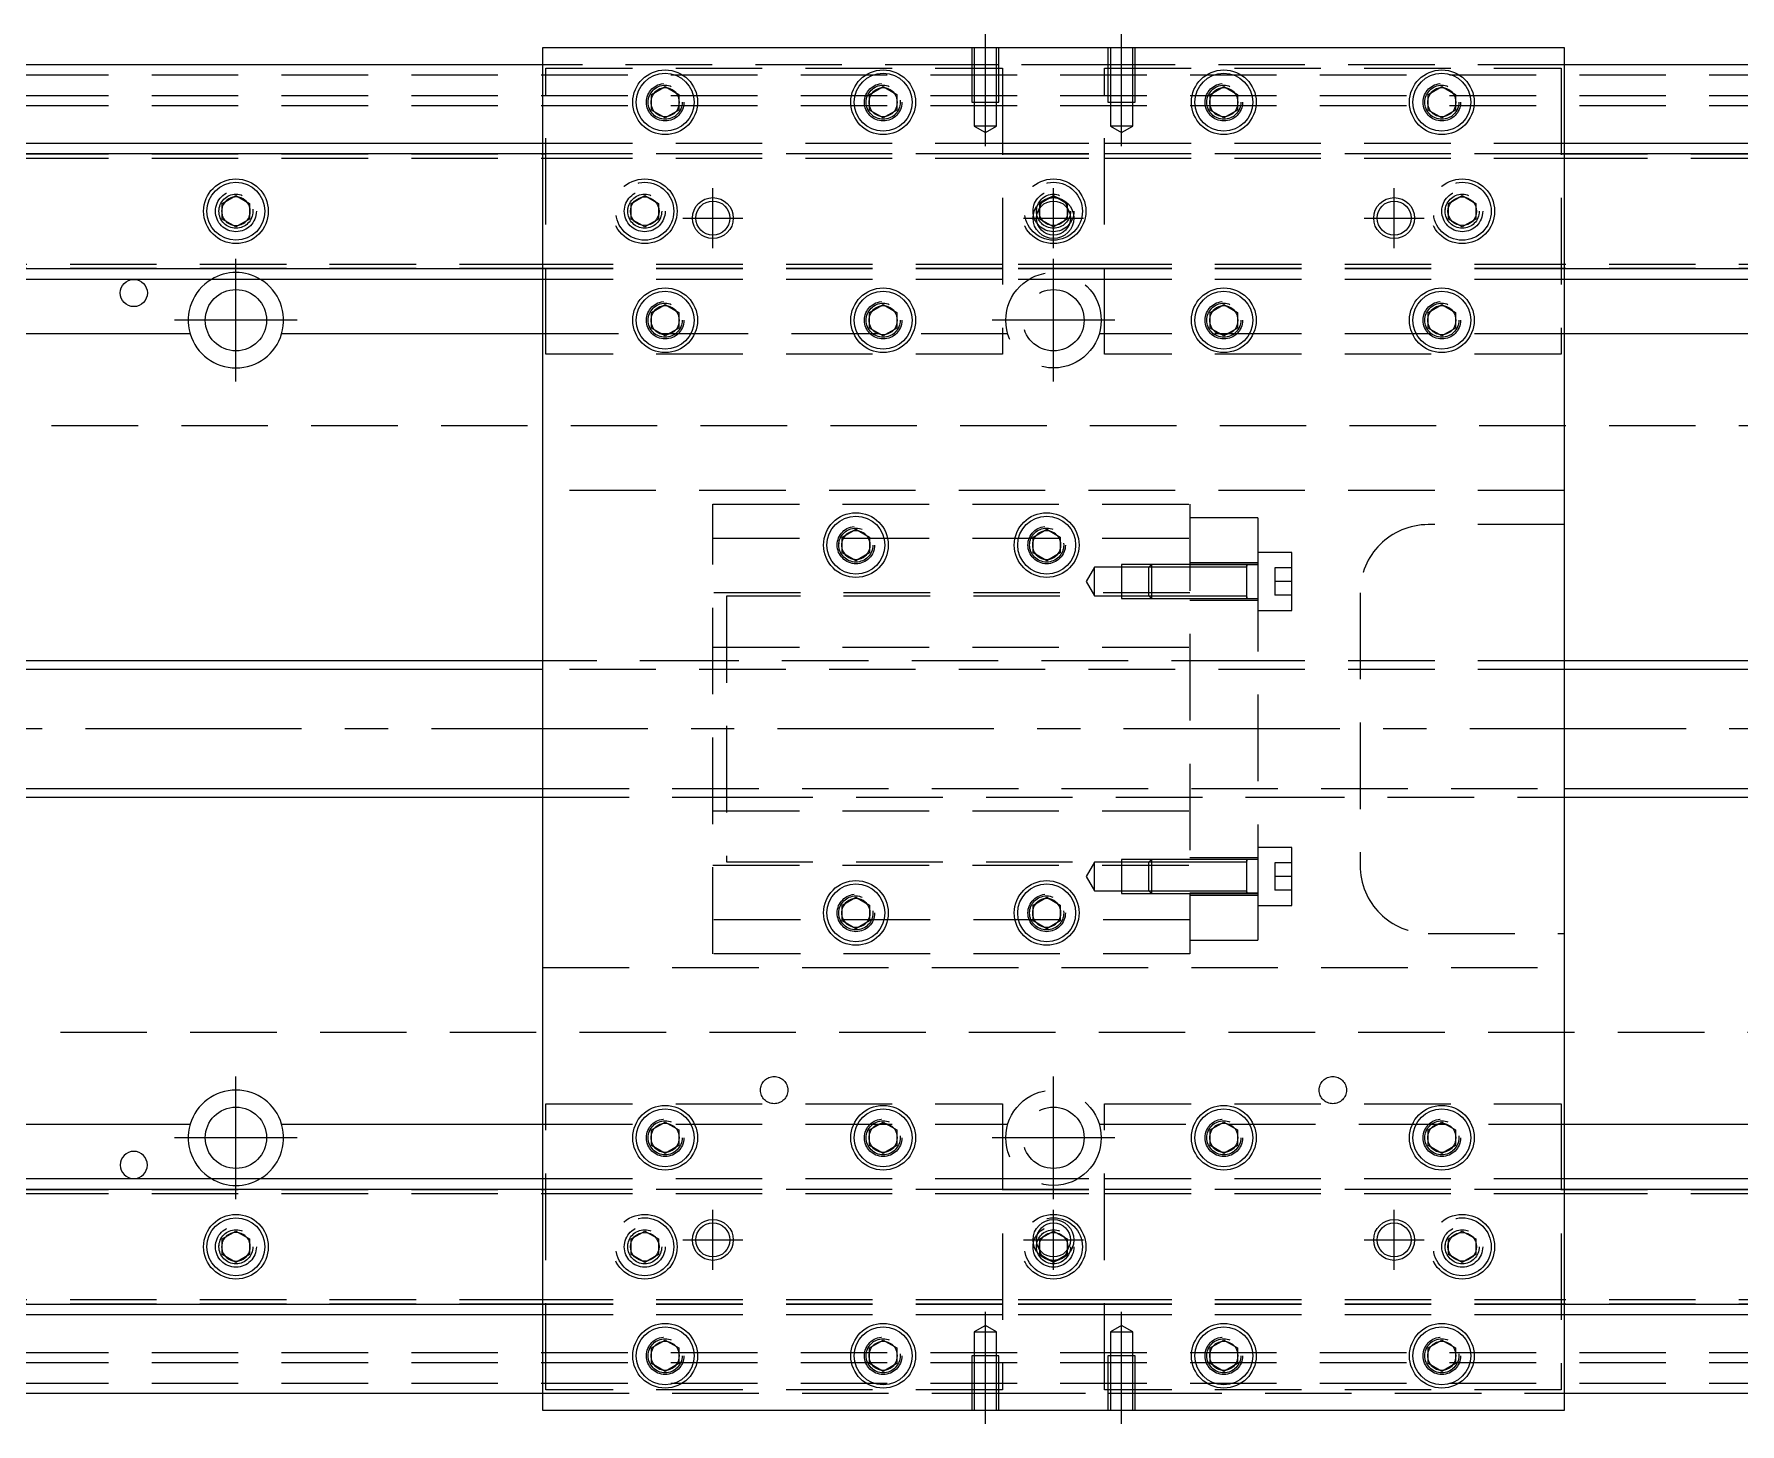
# Model space of a CAD drawing. Extents: x -20 to 981, y -279 to 102.
# Drawn here: x 230.4 to 480.7, y -102 to 102 of the extents above; entities that cross this region are included whole.
import ezdxf

# ---------------------------------------------------------------- set-up
doc = ezdxf.new("R2010")
doc.units = 0
doc.linetypes.add('CENTER', pattern=[50.8, 31.75, -6.35, 6.35, -6.35])
doc.linetypes.add('DASHED', pattern=[19.05, 12.7, -6.35])
doc.layers.get('0').update_dxf_attribs({"linetype": 'CONTINUOUS'})
doc.layers.add('CENTER', color=1, linetype='CENTER')

msp = doc.modelspace()

# ---------------------------------------------------------------- linework, layer by layer
at = {"color": 7, "linetype": 'CONTINUOUS'}
for p, q in [((455, 100), (305, 100)), ((305, 100), (305, -100)), ((455, -100), (455, 100)), ((305, 97.5), (0, 97.5)), ((760, 97.5), (455, 97.5)), ((321, 93.1547), (323, 94.309402)), ((321, 90.8453), (321, 93.1547)), ((323, 94.309402), (325, 93.1547)), ((325, 93.1547), (325, 90.8453)), ((353, 93.1547), (355, 94.309402)), ((353, 90.8453), (353, 93.1547)), ((355, 94.309402), (357, 93.1547)), ((357, 93.1547), (357, 90.8453)), ((403, 93.1547), (405, 94.309402)), ((403, 90.8453), (403, 93.1547)), ((405, 94.309402), (407, 93.1547)), ((407, 93.1547), (407, 90.8453)), ((435, 93.1547), (437, 94.309402)), ((435, 90.8453), (435, 93.1547)), ((437, 94.309402), (439, 93.1547)), ((439, 93.1547), (439, 90.8453)), ((323, 89.690598), (321, 90.8453)), ((325, 90.8453), (323, 89.690598)), ((355, 89.690598), (353, 90.8453)), ((357, 90.8453), (355, 89.690598)), ((405, 89.690598), (403, 90.8453)), ((407, 90.8453), (405, 89.690598)), ((437, 89.690598), (435, 90.8453)), ((439, 90.8453), (437, 89.690598)), ((0, 86), (305, 86)), ((455, 86), (760, 86)), ((0, 84.460392), (305, 84.460392)), ((455, 84.460392), (760, 84.460392)), ((258, 77.1547), (260, 78.309402)), ((260, 78.309402), (262, 77.1547)), ((258, 74.8453), (258, 77.1547)), ((262, 77.1547), (262, 74.8453)), ((260, 73.690598), (258, 74.8453)), ((262, 74.8453), (260, 73.690598)), ((305, 67.539608), (0, 67.539608)), ((305, 66), (0, 66)), ((760, 67.539608), (455, 67.539608)), ((760, 66), (455, 66)), ((321, 61.1547), (323, 62.309402)), ((321, 58.8453), (321, 61.1547)), ((323, 62.309402), (325, 61.1547)), ((325, 61.1547), (325, 58.8453)), ((353, 61.1547), (355, 62.309402)), ((353, 58.8453), (353, 61.1547)), ((355, 62.309402), (357, 61.1547)), ((357, 61.1547), (357, 58.8453)), ((403, 61.1547), (405, 62.309402)), ((403, 58.8453), (403, 61.1547)), ((405, 62.309402), (407, 61.1547)), ((407, 61.1547), (407, 58.8453)), ((435, 61.1547), (437, 62.309402)), ((435, 58.8453), (435, 61.1547)), ((437, 62.309402), (439, 61.1547)), ((439, 61.1547), (439, 58.8453)), ((253.291796, 58), (146.708204, 58)), ((305, 58), (266.708204, 58)), ((323, 57.690598), (321, 58.8453)), ((325, 58.8453), (323, 57.690598)), ((355, 57.690598), (353, 58.8453)), ((357, 58.8453), (355, 57.690598)), ((405, 57.690598), (403, 58.8453)), ((407, 58.8453), (405, 57.690598)), ((437, 57.690598), (435, 58.8453)), ((439, 58.8453), (437, 57.690598)), ((493.291796, 58), (455, 58)), ((349, 28.1547), (351, 29.309402)), ((349, 25.8453), (349, 28.1547)), ((351, 29.309402), (353, 28.1547)), ((353, 28.1547), (353, 25.8453)), ((377, 28.1547), (379, 29.309402)), ((377, 25.8453), (377, 28.1547)), ((379, 29.309402), (381, 28.1547)), ((381, 28.1547), (381, 25.8453)), ((351, 24.690598), (349, 25.8453)), ((353, 25.8453), (351, 24.690598)), ((379, 24.690598), (377, 25.8453)), ((381, 25.8453), (379, 24.690598)), ((305, 10), (28, 10)), ((703, 10), (455, 10)), ((28, -10), (305, -10)), ((455, -10), (703, -10)), ((408.4, -19.550636), (408.4, -19.15063)), ((349, -25.8453), (351, -24.690598)), ((351, -24.690598), (353, -25.8453)), ((377, -25.8453), (379, -24.690598)), ((379, -24.690598), (381, -25.8453)), ((408.4, -24.15064), (408.4, -23.750636)), ((349, -28.1547), (349, -25.8453)), ((353, -25.8453), (353, -28.1547)), ((377, -28.1547), (377, -25.8453)), ((381, -25.8453), (381, -28.1547)), ((351, -29.309402), (349, -28.1547)), ((353, -28.1547), (351, -29.309402)), ((379, -29.309402), (377, -28.1547)), ((381, -28.1547), (379, -29.309402)), ((146.708204, -58), (253.291796, -58)), ((266.708204, -58), (305, -58)), ((321, -58.8453), (323, -57.690598)), ((321, -61.1547), (321, -58.8453)), ((323, -57.690598), (325, -58.8453)), ((325, -58.8453), (325, -61.1547)), ((353, -58.8453), (355, -57.690598)), ((353, -61.1547), (353, -58.8453)), ((355, -57.690598), (357, -58.8453)), ((357, -58.8453), (357, -61.1547)), ((403, -58.8453), (405, -57.690598)), ((403, -61.1547), (403, -58.8453)), ((405, -57.690598), (407, -58.8453)), ((407, -58.8453), (407, -61.1547)), ((435, -58.8453), (437, -57.690598)), ((435, -61.1547), (435, -58.8453)), ((437, -57.690598), (439, -58.8453)), ((439, -58.8453), (439, -61.1547)), ((455, -58), (493.291796, -58)), ((323, -62.309402), (321, -61.1547)), ((325, -61.1547), (323, -62.309402)), ((355, -62.309402), (353, -61.1547)), ((357, -61.1547), (355, -62.309402)), ((405, -62.309402), (403, -61.1547)), ((407, -61.1547), (405, -62.309402)), ((437, -62.309402), (435, -61.1547)), ((439, -61.1547), (437, -62.309402)), ((0, -66), (305, -66)), ((0, -67.539608), (305, -67.539608)), ((455, -66), (760, -66)), ((455, -67.539608), (760, -67.539608)), ((258, -74.8453), (260, -73.690598)), ((258, -77.1547), (258, -74.8453)), ((260, -73.690598), (262, -74.8453)), ((262, -74.8453), (262, -77.1547)), ((260, -78.309402), (258, -77.1547)), ((262, -77.1547), (260, -78.309402)), ((305, -84.460392), (0, -84.460392)), ((760, -84.460392), (455, -84.460392)), ((305, -86), (0, -86)), ((760, -86), (455, -86)), ((321, -90.8453), (323, -89.690598)), ((323, -89.690598), (325, -90.8453)), ((353, -90.8453), (355, -89.690598)), ((355, -89.690598), (357, -90.8453)), ((403, -90.8453), (405, -89.690598)), ((405, -89.690598), (407, -90.8453)), ((435, -90.8453), (437, -89.690598)), ((437, -89.690598), (439, -90.8453)), ((321, -93.1547), (321, -90.8453)), ((325, -90.8453), (325, -93.1547)), ((353, -93.1547), (353, -90.8453)), ((357, -90.8453), (357, -93.1547)), ((403, -93.1547), (403, -90.8453)), ((407, -90.8453), (407, -93.1547)), ((435, -93.1547), (435, -90.8453)), ((439, -90.8453), (439, -93.1547)), ((323, -94.309402), (321, -93.1547)), ((325, -93.1547), (323, -94.309402)), ((355, -94.309402), (353, -93.1547)), ((357, -93.1547), (355, -94.309402)), ((405, -94.309402), (403, -93.1547)), ((407, -93.1547), (405, -94.309402)), ((437, -94.309402), (435, -93.1547)), ((439, -93.1547), (437, -94.309402)), ((0, -97.5), (305, -97.5)), ((455, -97.5), (760, -97.5)), ((305, -100), (455, -100))]:
    msp.add_line(p, q, dxfattribs=at)
at = {"color": 3, "linetype": 'DASHED'}
for p, q in [((368.000006, 100), (368.000006, 92)), ((368.35, 100), (368.35, 92)), ((371.65, 92), (371.65, 100)), ((371.999994, 92), (371.999994, 100)), ((388.000006, 100), (388.000006, 92)), ((388.35, 100), (388.35, 92)), ((391.65, 92), (391.65, 100)), ((391.999994, 92), (391.999994, 100)), ((0, 96), (760, 96)), ((368.000006, 97.5), (305, 97.5)), ((305.5, 97), (372.5, 97)), ((305.5, 55), (305.5, 97)), ((371.999994, 97.5), (368.000006, 97.5)), ((388.000006, 97.5), (371.999994, 97.5)), ((372.5, 97), (372.5, 55)), ((387.5, 55), (387.5, 97)), ((387.5, 97), (454.5, 97)), ((391.999994, 97.5), (388.000006, 97.5)), ((455, 97.5), (391.999994, 97.5)), ((454.5, 97), (454.5, 55)), ((0, 93), (760, 93)), ((0, 91.5), (760, 91.5)), ((320.5, 92), (320.512884, 92.253488)), ((357.483582, 92.286038), (357.5, 92)), ((368.000006, 92), (371.999994, 92)), ((368.35, 92), (368.35, 88.5)), ((371.65, 88.5), (371.65, 92)), ((388.000006, 92), (391.999994, 92)), ((388.35, 92), (388.35, 88.5)), ((391.65, 88.5), (391.65, 92)), ((402.5, 92), (402.518502, 92.303588)), ((434.5, 92), (434.512884, 92.253488)), ((371.65, 88.5), (368.35, 88.5)), ((368.35, 88.5), (370, 87.547372)), ((370, 87.547372), (371.65, 88.5)), ((391.65, 88.5), (388.35, 88.5)), ((388.35, 88.5), (390, 87.547372)), ((390, 87.547372), (391.65, 88.5)), ((305, 86), (305.5, 86)), ((305.5, 86), (372.5, 86)), ((372.5, 86), (387.5, 86)), ((387.5, 86), (454.5, 86)), ((454.5, 86), (455, 86)), ((0, 84.403994), (305.5, 84.403994)), ((0, 83.8), (305.5, 83.8)), ((305, 84.460392), (305.5, 84.460392)), ((305.5, 84.460392), (372.5, 84.460392)), ((372.5, 84.403994), (305.5, 84.403994)), ((305.5, 83.8), (372.5, 83.8)), ((372.5, 84.460392), (387.5, 84.460392)), ((372.5, 84.403994), (387.5, 84.403994)), ((372.5, 83.8), (387.5, 83.8)), ((387.5, 84.460392), (454.5, 84.460392)), ((454.5, 84.403994), (387.5, 84.403994)), ((387.5, 83.8), (454.5, 83.8)), ((454.5, 84.460392), (455, 84.460392)), ((454.5, 84.403994), (760, 84.403994)), ((454.5, 83.8), (760, 83.8)), ((318, 77.1547), (320, 78.309402)), ((320, 78.309402), (322, 77.1547)), ((378, 77.1547), (380, 78.309402)), ((380, 78.309402), (382, 77.1547)), ((438, 77.1547), (440, 78.309402)), ((440, 78.309402), (442, 77.1547)), ((262.483582, 76.286038), (262.5, 76)), ((317.5, 76), (317.534018, 76.411016)), ((318, 74.8453), (318, 77.1547)), ((322, 77.1547), (322, 74.8453)), ((377.5, 76), (377.534018, 76.411016)), ((378, 74.8453), (378, 77.1547)), ((382, 77.1547), (382, 74.8453)), ((437.5, 76), (437.534018, 76.411016)), ((438, 74.8453), (438, 77.1547)), ((442, 77.1547), (442, 74.8453)), ((320, 73.690598), (318, 74.8453)), ((322, 74.8453), (320, 73.690598)), ((380, 73.690598), (378, 74.8453)), ((382, 74.8453), (380, 73.690598)), ((440, 73.690598), (438, 74.8453)), ((442, 74.8453), (440, 73.690598)), ((305.5, 68.2), (0, 68.2)), ((372.5, 68.2), (305.5, 68.2)), ((387.5, 68.2), (372.5, 68.2)), ((454.5, 68.2), (387.5, 68.2)), ((760, 68.2), (454.5, 68.2)), ((305.5, 67.596006), (0, 67.596006)), ((305.5, 67.539608), (305, 67.539608)), ((305.5, 66), (305, 66)), ((372.5, 67.596006), (305.5, 67.596006)), ((372.5, 67.539608), (305.5, 67.539608)), ((372.5, 66), (305.5, 66)), ((387.5, 67.596006), (372.5, 67.596006)), ((387.5, 67.539608), (372.5, 67.539608)), ((387.5, 66), (372.5, 66)), ((454.5, 67.596006), (387.5, 67.596006)), ((454.5, 67.539608), (387.5, 67.539608)), ((454.5, 66), (387.5, 66)), ((760, 67.596006), (454.5, 67.596006)), ((455, 67.539608), (454.5, 67.539608)), ((455, 66), (454.5, 66)), ((320.5, 60), (320.512884, 60.253488)), ((352.5, 60), (352.512884, 60.253488)), ((402.5, 60), (402.518502, 60.303588)), ((434.5, 60), (434.512884, 60.253488)), ((305.5, 58), (305, 58)), ((373.291796, 58), (305.5, 58)), ((454.5, 58), (386.708204, 58)), ((455, 58), (454.5, 58)), ((372.5, 55), (305.5, 55)), ((454.5, 55), (387.5, 55)), ((760, 44.5), (5.640312, 44.5)), ((455, 35), (305, 35)), ((330, -33), (330, 33)), ((330, 33), (400, 33)), ((400, 33), (400, -33)), ((410, 31), (400, 31)), ((410, 31), (410, 24.098756)), ((330, 28), (400, 28)), ((455, 30), (435, 30)), ((348.5, 27), (348.518502, 27.303588)), ((381.483582, 27.286038), (381.5, 27)), ((415, 25.900636), (410, 25.900636)), ((415, 17.400636), (415, 25.900636)), ((386, 23.750636), (384.787564, 21.650636)), ((386, 19.550636), (386, 23.750636)), ((390, 23.750636), (386, 23.750636)), ((390, 24.15063), (390, 19.15064)), ((394.39998, 24.15063), (390, 24.15063)), ((393.99998, 23.750636), (390, 23.750636)), ((394.4, 24.150636), (394, 23.750636)), ((394, 19.550636), (394, 23.750636)), ((400, 23.750636), (394, 23.750636)), ((394.4, 24.150636), (394.4, 19.150636)), ((400, 24.150636), (394.4, 24.150636)), ((400, 24.15063), (394.4, 24.15063)), ((410, 24.400636), (400, 24.400636)), ((410, 24.098756), (400, 24.098756)), ((408.405, 24.150636), (400.00002, 24.150636)), ((408.4, 23.750636), (400.00002, 23.750636)), ((410, 24.150636), (408.395, 24.150636)), ((408.4, 23.893236), (408.4, 24.150636)), ((408.4, 24.150636), (408.4, 23.893186)), ((408.4, 19.408084), (408.4, 23.893236)), ((410, 24.098756), (410, -24.098756)), ((412.5, 23.650636), (412.5, 21.650636)), ((415, 23.650636), (412.5, 23.650636)), ((384.787564, 21.650636), (386, 19.550636)), ((412.5, 21.650636), (412.5, 19.650636)), ((415, 21.650636), (412.5, 21.650636)), ((400, 20), (330, 20)), ((332, 19.5), (332, -19.5)), ((400, 19.5), (332, 19.5)), ((386, 19.550636), (390, 19.550636)), ((390, 19.550636), (393.99998, 19.550636)), ((390, 19.15064), (394.39998, 19.15064)), ((394, 19.550636), (394.4, 19.150636)), ((394, 19.550636), (400, 19.550636)), ((394.4, 19.15064), (400, 19.15064)), ((394.4, 19.150636), (400, 19.150636)), ((400, 18.900636), (410, 18.900636)), ((400.00002, 19.550636), (408.4, 19.550636)), ((400.00002, 19.150636), (408.405, 19.150636)), ((408.395, 19.150636), (410, 19.150636)), ((408.4, 19.408102), (408.4, 19.150636)), ((408.4, 19.150636), (408.4, 19.408084)), ((415, 19.650636), (412.5, 19.650636)), ((425, 20), (425, -20)), ((410, 17.400636), (415, 17.400636)), ((330, 12), (400, 12)), ((331.99998, 10), (305, 10)), ((455, 8.75), (305, 8.75)), ((410, 10), (332, 10)), ((455, 10), (410.00002, 10)), ((305, -8.75), (455, -8.75)), ((305, -10), (331.99998, -10)), ((332, -10), (410, -10)), ((410.00002, -10), (455, -10)), ((330, -12), (400, -12)), ((415, -17.400636), (410, -17.400636)), ((415, -25.900636), (415, -17.400636)), ((330, -20), (400, -20)), ((332, -19.5), (400, -19.5)), ((386, -19.550636), (384.787564, -21.650636)), ((386, -23.750636), (386, -19.550636)), ((390, -19.550636), (386, -19.550636)), ((390, -19.15064), (390, -24.15063)), ((394.39998, -19.15064), (390, -19.15064)), ((393.99998, -19.550636), (390, -19.550636)), ((394.4, -19.150636), (394, -19.550636)), ((394, -23.750636), (394, -19.550636)), ((400, -19.550636), (394, -19.550636)), ((394.4, -19.150636), (394.4, -24.150636)), ((400, -19.150636), (394.4, -19.150636)), ((400, -19.15064), (394.4, -19.15064)), ((410, -18.900636), (400, -18.900636)), ((408.405, -19.150636), (400.00002, -19.150636)), ((408.4, -19.550636), (400.00002, -19.550636)), ((410, -19.150636), (408.395, -19.150636)), ((408.4, -19.408034), (408.4, -19.150636)), ((408.4, -19.150636), (408.4, -19.408084)), ((408.4, -23.893186), (408.4, -19.408034)), ((412.5, -19.650636), (412.5, -21.650636)), ((415, -19.650636), (412.5, -19.650636)), ((384.787564, -21.650636), (386, -23.750636)), ((412.5, -21.650636), (412.5, -23.650636)), ((415, -21.650636), (412.5, -21.650636)), ((386, -23.750636), (390, -23.750636)), ((390, -23.750636), (393.99998, -23.750636)), ((390, -24.15063), (394.39998, -24.15063)), ((394, -23.750636), (394.4, -24.150636)), ((394, -23.750636), (400, -23.750636)), ((394.4, -24.15063), (400, -24.15063)), ((394.4, -24.150636), (400, -24.150636)), ((410, -24.098756), (400, -24.098756)), ((410, -24.098756), (400, -24.098756)), ((400, -24.400636), (410, -24.400636)), ((400.00002, -23.750636), (408.4, -23.750636)), ((400.00002, -24.150636), (408.405, -24.150636)), ((408.395, -24.150636), (410, -24.150636)), ((408.4, -23.893168), (408.4, -24.150636)), ((408.4, -24.150636), (408.4, -23.893186)), ((410, -24.098756), (410, -31)), ((415, -23.650636), (412.5, -23.650636)), ((353.483582, -26.713962), (353.5, -27)), ((381.483582, -26.713962), (381.5, -27)), ((410, -25.900636), (415, -25.900636)), ((400, -28), (330, -28)), ((435, -30), (455, -30)), ((400, -31), (410, -31)), ((305, -35), (455, -35)), ((400, -33), (330, -33)), ((5.640312, -44.5), (760, -44.5)), ((305.5, -55), (372.5, -55)), ((305.5, -97), (305.5, -55)), ((372.5, -55), (372.5, -97)), ((387.5, -97), (387.5, -55)), ((387.5, -55), (454.5, -55)), ((454.5, -55), (454.5, -97)), ((305, -58), (305.5, -58)), ((305.5, -58), (373.291796, -58)), ((320.5, -60), (320.512884, -59.746512)), ((357.483582, -59.713962), (357.5, -60)), ((386.708204, -58), (454.5, -58)), ((402.5, -60), (402.518502, -59.696412)), ((432.691578, -58), (433.25, -58)), ((439.483582, -59.713962), (439.5, -60)), ((454.5, -58), (455, -58)), ((0, -67.596006), (305.5, -67.596006)), ((305, -66), (305.5, -66)), ((305, -67.539608), (305.5, -67.539608)), ((305.5, -66), (372.5, -66)), ((305.5, -67.539608), (372.5, -67.539608)), ((372.5, -67.596006), (305.5, -67.596006)), ((372.5, -66), (387.5, -66)), ((372.5, -67.539608), (387.5, -67.539608)), ((372.5, -67.596006), (387.5, -67.596006)), ((387.5, -66), (454.5, -66)), ((387.5, -67.539608), (454.5, -67.539608)), ((454.5, -67.596006), (387.5, -67.596006)), ((454.5, -66), (455, -66)), ((454.5, -67.539608), (455, -67.539608)), ((454.5, -67.596006), (760, -67.596006)), ((0, -68.2), (305.5, -68.2)), ((305.5, -68.2), (372.5, -68.2)), ((372.5, -68.2), (387.5, -68.2)), ((387.5, -68.2), (454.5, -68.2)), ((454.5, -68.2), (760, -68.2)), ((318, -74.8453), (320, -73.690598)), ((318, -77.1547), (318, -74.8453)), ((320, -73.690598), (322, -74.8453)), ((322, -74.8453), (322, -77.1547)), ((378, -74.8453), (380, -73.690598)), ((378, -77.1547), (378, -74.8453)), ((380, -73.690598), (382, -74.8453)), ((382, -74.8453), (382, -77.1547)), ((438, -74.8453), (440, -73.690598)), ((438, -77.1547), (438, -74.8453)), ((440, -73.690598), (442, -74.8453)), ((442, -74.8453), (442, -77.1547)), ((257.5, -76), (257.534018, -75.588984)), ((317.5, -76), (317.534018, -75.588984)), ((320, -78.309402), (318, -77.1547)), ((322, -77.1547), (320, -78.309402)), ((377.5, -76), (377.534018, -75.588984)), ((380, -78.309402), (378, -77.1547)), ((382, -77.1547), (380, -78.309402)), ((437.5, -76), (437.534018, -75.588984)), ((440, -78.309402), (438, -77.1547)), ((442, -77.1547), (440, -78.309402)), ((305.5, -83.8), (0, -83.8)), ((305.5, -84.403994), (0, -84.403994)), ((305.5, -84.460392), (305, -84.460392)), ((372.5, -83.8), (305.5, -83.8)), ((372.5, -84.403994), (305.5, -84.403994)), ((372.5, -84.460392), (305.5, -84.460392)), ((387.5, -83.8), (372.5, -83.8)), ((387.5, -84.403994), (372.5, -84.403994)), ((387.5, -84.460392), (372.5, -84.460392)), ((454.5, -83.8), (387.5, -83.8)), ((454.5, -84.403994), (387.5, -84.403994)), ((454.5, -84.460392), (387.5, -84.460392)), ((760, -83.8), (454.5, -83.8)), ((760, -84.403994), (454.5, -84.403994)), ((455, -84.460392), (454.5, -84.460392)), ((305.5, -86), (305, -86)), ((372.5, -86), (305.5, -86)), ((370, -87.547372), (368.35, -88.5)), ((371.65, -88.5), (370, -87.547372)), ((387.5, -86), (372.5, -86)), ((454.5, -86), (387.5, -86)), ((390, -87.547372), (388.35, -88.5)), ((391.65, -88.5), (390, -87.547372)), ((455, -86), (454.5, -86)), ((368.35, -88.5), (371.65, -88.5)), ((368.35, -88.5), (368.35, -92)), ((371.65, -92), (371.65, -88.5)), ((388.35, -88.5), (391.65, -88.5)), ((388.35, -88.5), (388.35, -92)), ((391.65, -92), (391.65, -88.5)), ((0, -91.5), (760, -91.5)), ((320.5, -92), (320.512884, -91.746512)), ((357.483582, -91.713962), (357.5, -92)), ((371.999994, -92), (368.000006, -92)), ((368.000006, -92), (368.000006, -100)), ((368.35, -92), (368.35, -100)), ((371.65, -100), (371.65, -92)), ((371.999994, -100), (371.999994, -92)), ((391.999994, -92), (388.000006, -92)), ((388.000006, -92), (388.000006, -100)), ((388.35, -92), (388.35, -100)), ((391.65, -100), (391.65, -92)), ((391.999994, -100), (391.999994, -92)), ((402.5, -92), (402.518502, -91.696412)), ((439.483582, -91.713962), (439.5, -92)), ((0, -93), (760, -93)), ((0, -96), (760, -96)), ((305, -97.5), (368.000006, -97.5)), ((372.5, -97), (305.5, -97)), ((368.000006, -97.5), (371.999994, -97.5)), ((371.999994, -97.5), (388.000006, -97.5)), ((454.5, -97), (387.5, -97)), ((388.000006, -97.5), (391.999994, -97.5)), ((391.999994, -97.5), (455, -97.5))]:
    msp.add_line(p, q, dxfattribs=at)
at = {"color": 3, "linetype": 'CONTINUOUS'}
for p, q in [((305, 8.75), (28, 8.75)), ((703, 8.75), (455, 8.75)), ((28, -8.75), (305, -8.75)), ((455, -8.75), (703, -8.75))]:
    msp.add_line(p, q, dxfattribs=at)
at = {"color": 7, "linetype": 'CONTINUOUS'}
for centre, radius in [((323, 92), 4.75), ((323, 92), 4.25), ((355, 92), 4.75), ((355, 92), 4.25), ((405, 92), 4.75), ((405, 92), 4.25), ((437, 92), 4.75), ((437, 92), 4.25), ((260, 76), 4.75), ((260, 76), 4.25), ((320, 76), 2.1), ((380, 75), 3), ((380, 76), 2.1), ((440, 76), 2.1), ((330, 75), 2.5), ((380, 75), 2.5), ((430, 75), 2.5), ((245, 64), 2), ((260, 60), 4.5), ((323, 60), 4.75), ((323, 60), 4.25), ((355, 60), 4.75), ((355, 60), 4.25), ((405, 60), 4.75), ((405, 60), 4.25), ((437, 60), 4.75), ((437, 60), 4.25), ((351, 27), 4.75), ((351, 27), 4.25), ((379, 27), 4.75), ((379, 27), 4.25), ((351, -27), 4.75), ((379, -27), 4.75), ((351, -27), 4.25), ((379, -27), 4.25), ((260, -60), 4.5), ((323, -60), 4.75), ((323, -60), 4.25), ((355, -60), 4.75), ((355, -60), 4.25), ((405, -60), 4.75), ((405, -60), 4.25), ((437, -60), 4.75), ((437, -60), 4.25), ((260, -76), 4.75), ((260, -76), 4.25), ((330, -75), 2.5), ((380, -75), 3), ((380, -75), 2.5), ((430, -75), 2.5), ((320, -76), 2.1), ((380, -76), 2.1), ((440, -76), 2.1), ((323, -92), 4.75), ((355, -92), 4.75), ((405, -92), 4.75), ((437, -92), 4.75), ((323, -92), 4.25), ((355, -92), 4.25), ((405, -92), 4.25), ((437, -92), 4.25)]:
    msp.add_circle(centre, radius, dxfattribs=at)
at = {"color": 3, "linetype": 'DASHED'}
for centre, radius in [((323, 92), 2.75), ((323, 92), 2.5), ((355, 92), 2.75), ((355, 92), 2.5), ((405, 92), 2.75), ((405, 92), 2.5), ((437, 92), 2.75), ((437, 92), 2.5), ((320, 76), 4.75), ((320, 76), 4.25), ((380, 76), 4.75), ((380, 76), 4.25), ((440, 76), 4.75), ((440, 76), 4.25), ((260, 76), 3), ((260, 76), 2.5), ((320, 76), 3), ((320, 76), 2.5), ((380, 76), 3), ((380, 76), 2.5), ((440, 76), 3), ((440, 76), 2.5), ((380, 60), 7), ((323, 60), 2.75), ((355, 60), 2.75), ((380, 60), 4.5), ((405, 60), 2.75), ((437, 60), 2.75), ((323, 60), 2.5), ((355, 60), 2.5), ((405, 60), 2.5), ((437, 60), 2.5), ((351, 27), 2.75), ((351, 27), 2.5), ((379, 27), 2.75), ((379, 27), 2.5), ((351, -27), 2.75), ((351, -27), 2.5), ((379, -27), 2.75), ((379, -27), 2.5), ((339, -53), 2), ((421, -53), 2), ((380, -60), 7), ((323, -60), 2.75), ((323, -60), 2.5), ((355, -60), 2.75), ((355, -60), 2.5), ((380, -60), 4.5), ((405, -60), 2.75), ((405, -60), 2.5), ((437, -60), 2.75), ((437, -60), 2.5), ((320, -76), 4.75), ((320, -76), 4.25), ((380, -76), 4.75), ((380, -76), 4.25), ((440, -76), 4.75), ((440, -76), 4.25), ((260, -76), 3), ((260, -76), 2.5), ((320, -76), 3), ((320, -76), 2.5), ((380, -76), 3), ((380, -76), 2.5), ((440, -76), 3), ((440, -76), 2.5), ((323, -92), 2.75), ((323, -92), 2.5), ((355, -92), 2.75), ((355, -92), 2.5), ((405, -92), 2.75), ((405, -92), 2.5), ((437, -92), 2.75), ((437, -92), 2.5)]:
    msp.add_circle(centre, radius, dxfattribs=at)
at = {"color": 3, "linetype": 'CONTINUOUS'}
for centre in [(330, 75), (430, 75), (330, -75), (430, -75)]:
    msp.add_circle(centre, 3, dxfattribs=at)
at = {"color": 7, "linetype": 'CONTINUOUS'}
for centre, radius, start, end in [((323, 92), 2.1, 162.24721, 180), ((323, 92), 2.1, 137.75279, 162.24721), ((323, 92), 2.1, 102.24721, 137.75279), ((323, 92), 2.1, 77.75279, 102.24721), ((323, 92), 2.1, 42.24721, 77.75279), ((323, 92), 2.1, 17.75279, 42.24721), ((323, 92), 2.1, 342.24721, 17.75279), ((355, 92), 2.1, 162.24721, 180), ((355, 92), 2.1, 137.75279, 162.24721), ((355, 92), 2.1, 102.24721, 137.75279), ((355, 92), 2.1, 77.75279, 102.24721), ((355, 92), 2.1, 42.24721, 77.75279), ((355, 92), 2.1, 17.75279, 42.24721), ((355, 92), 2.1, 342.24721, 17.75279), ((405, 92), 2.1, 162.24721, 180), ((405, 92), 2.1, 137.75279, 162.24721), ((405, 92), 2.1, 102.24721, 137.75279), ((405, 92), 2.1, 77.75279, 102.24721), ((405, 92), 2.1, 42.24721, 77.75279), ((405, 92), 2.1, 17.75279, 42.24721), ((405, 92), 2.1, 342.24721, 17.75279), ((437, 92), 2.1, 162.24721, 180), ((437, 92), 2.1, 137.75279, 162.24721), ((437, 92), 2.1, 102.24721, 137.75279), ((437, 92), 2.1, 77.75279, 102.24721), ((437, 92), 2.1, 42.24721, 77.75279), ((437, 92), 2.1, 17.75279, 42.24721), ((437, 92), 2.1, 342.24721, 17.75279), ((323, 92), 2.1, 180, 197.75279), ((323, 92), 2.1, 197.75279, 222.24721), ((323, 92), 2.1, 222.24721, 257.75279), ((323, 92), 2.1, 282.24721, 317.75279), ((323, 92), 2.1, 317.75279, 342.24721), ((355, 92), 2.1, 180, 197.75279), ((355, 92), 2.1, 197.75279, 222.24721), ((355, 92), 2.1, 222.24721, 257.75279), ((355, 92), 2.1, 282.24721, 317.75279), ((355, 92), 2.1, 317.75279, 342.24721), ((405, 92), 2.1, 180, 197.75279), ((405, 92), 2.1, 197.75279, 222.24721), ((405, 92), 2.1, 222.24721, 257.75279), ((405, 92), 2.1, 282.24721, 317.75279), ((405, 92), 2.1, 317.75279, 342.24721), ((437, 92), 2.1, 180, 197.75279), ((437, 92), 2.1, 197.75279, 222.24721), ((437, 92), 2.1, 222.24721, 257.75279), ((437, 92), 2.1, 282.24721, 317.75279), ((437, 92), 2.1, 317.75279, 342.24721), ((323, 92), 2.1, 257.75279, 282.24721), ((355, 92), 2.1, 257.75279, 282.24721), ((405, 92), 2.1, 257.75279, 282.24721), ((437, 92), 2.1, 257.75279, 282.24721), ((260, 76), 2.1, 102.24721, 137.75279), ((260, 76), 2.1, 77.75279, 102.24721), ((260, 76), 2.1, 42.24721, 77.75279), ((260, 76), 2.1, 162.24721, 180), ((260, 76), 2.1, 180, 197.75279), ((260, 76), 2.1, 137.75279, 162.24721), ((260, 76), 2.1, 197.75279, 222.24721), ((260, 76), 2.1, 17.75279, 42.24721), ((260, 76), 2.1, 317.75279, 342.24721), ((260, 76), 2.1, 342.24721, 17.75279), ((260, 76), 2.1, 222.24721, 257.75279), ((260, 76), 2.1, 257.75279, 282.24721), ((260, 76), 2.1, 282.24721, 317.75279), ((260, 60), 7, 121.002719, 196.60155), ((260, 60), 7, 343.39845, 58.997281), ((323, 60), 2.1, 162.24721, 180), ((323, 60), 2.1, 137.75279, 162.24721), ((323, 60), 2.1, 102.24721, 137.75279), ((323, 60), 2.1, 77.75279, 102.24721), ((323, 60), 2.1, 42.24721, 77.75279), ((323, 60), 2.1, 17.75279, 42.24721), ((323, 60), 2.1, 342.24721, 17.75279), ((355, 60), 2.1, 162.24721, 180), ((355, 60), 2.1, 137.75279, 162.24721), ((355, 60), 2.1, 102.24721, 137.75279), ((355, 60), 2.1, 77.75279, 102.24721), ((355, 60), 2.1, 42.24721, 77.75279), ((355, 60), 2.1, 17.75279, 42.24721), ((355, 60), 2.1, 342.24721, 17.75279), ((405, 60), 2.1, 162.24721, 180), ((405, 60), 2.1, 137.75279, 162.24721), ((405, 60), 2.1, 102.24721, 137.75279), ((405, 60), 2.1, 77.75279, 102.24721), ((405, 60), 2.1, 42.24721, 77.75279), ((405, 60), 2.1, 17.75279, 42.24721), ((405, 60), 2.1, 342.24721, 17.75279), ((437, 60), 2.1, 162.24721, 180), ((437, 60), 2.1, 137.75279, 162.24721), ((437, 60), 2.1, 102.24721, 137.75279), ((437, 60), 2.1, 77.75279, 102.24721), ((437, 60), 2.1, 42.24721, 77.75279), ((437, 60), 2.1, 17.75279, 42.24721), ((437, 60), 2.1, 342.24721, 17.75279), ((260, 60), 7, 196.60155, 343.39845), ((323, 60), 2.1, 180, 197.75279), ((323, 60), 2.1, 197.75279, 222.24721), ((323, 60), 2.1, 222.24721, 257.75279), ((323, 60), 2.1, 257.75279, 282.24721), ((323, 60), 2.1, 282.24721, 317.75279), ((323, 60), 2.1, 317.75279, 342.24721), ((355, 60), 2.1, 180, 197.75279), ((355, 60), 2.1, 197.75279, 222.24721), ((355, 60), 2.1, 222.24721, 257.75279), ((355, 60), 2.1, 257.75279, 282.24721), ((355, 60), 2.1, 282.24721, 317.75279), ((355, 60), 2.1, 317.75279, 342.24721), ((405, 60), 2.1, 180, 197.75279), ((405, 60), 2.1, 197.75279, 222.24721), ((405, 60), 2.1, 222.24721, 257.75279), ((405, 60), 2.1, 257.75279, 282.24721), ((405, 60), 2.1, 282.24721, 317.75279), ((405, 60), 2.1, 317.75279, 342.24721), ((437, 60), 2.1, 180, 197.75279), ((437, 60), 2.1, 197.75279, 222.24721), ((437, 60), 2.1, 222.24721, 257.75279), ((437, 60), 2.1, 257.75279, 282.24721), ((437, 60), 2.1, 282.24721, 317.75279), ((437, 60), 2.1, 317.75279, 342.24721), ((351, 27), 2.1, 162.24721, 180), ((351, 27), 2.1, 137.75279, 162.24721), ((351, 27), 2.1, 102.24721, 137.75279), ((351, 27), 2.1, 77.75279, 102.24721), ((351, 27), 2.1, 42.24721, 77.75279), ((351, 27), 2.1, 17.75279, 42.24721), ((351, 27), 2.1, 342.24721, 17.75279), ((379, 27), 2.1, 162.24721, 180), ((379, 27), 2.1, 137.75279, 162.24721), ((379, 27), 2.1, 102.24721, 137.75279), ((379, 27), 2.1, 77.75279, 102.24721), ((379, 27), 2.1, 42.24721, 77.75279), ((379, 27), 2.1, 17.75279, 42.24721), ((379, 27), 2.1, 342.24721, 17.75279), ((351, 27), 2.1, 180, 197.75279), ((351, 27), 2.1, 197.75279, 222.24721), ((351, 27), 2.1, 222.24721, 257.75279), ((351, 27), 2.1, 282.24721, 317.75279), ((351, 27), 2.1, 317.75279, 342.24721), ((379, 27), 2.1, 180, 197.75279), ((379, 27), 2.1, 197.75279, 222.24721), ((379, 27), 2.1, 222.24721, 257.75279), ((379, 27), 2.1, 282.24721, 317.75279), ((379, 27), 2.1, 317.75279, 342.24721), ((351, 27), 2.1, 257.75279, 282.24721), ((379, 27), 2.1, 257.75279, 282.24721), ((351, -27), 2.1, 102.24721, 137.75279), ((351, -27), 2.1, 77.75279, 102.24721), ((351, -27), 2.1, 42.24721, 77.75279), ((379, -27), 2.1, 102.24721, 137.75279), ((379, -27), 2.1, 77.75279, 102.24721), ((379, -27), 2.1, 42.24721, 77.75279), ((351, -27), 2.1, 162.24721, 180), ((351, -27), 2.1, 180, 197.75279), ((351, -27), 2.1, 137.75279, 162.24721), ((351, -27), 2.1, 17.75279, 42.24721), ((351, -27), 2.1, 342.24721, 17.75279), ((379, -27), 2.1, 162.24721, 180), ((379, -27), 2.1, 180, 197.75279), ((379, -27), 2.1, 137.75279, 162.24721), ((379, -27), 2.1, 17.75279, 42.24721), ((379, -27), 2.1, 342.24721, 17.75279), ((351, -27), 2.1, 197.75279, 222.24721), ((351, -27), 2.1, 222.24721, 257.75279), ((351, -27), 2.1, 257.75279, 282.24721), ((351, -27), 2.1, 282.24721, 317.75279), ((351, -27), 2.1, 317.75279, 342.24721), ((379, -27), 2.1, 197.75279, 222.24721), ((379, -27), 2.1, 222.24721, 257.75279), ((379, -27), 2.1, 257.75279, 282.24721), ((379, -27), 2.1, 282.24721, 317.75279), ((379, -27), 2.1, 317.75279, 342.24721), ((260, -60), 7, 16.60155, 163.39845), ((260, -60), 7, 163.39845, 238.997281), ((260, -60), 7, 301.002719, 16.60155), ((323, -60), 2.1, 162.24721, 180), ((323, -60), 2.1, 180, 197.75279), ((323, -60), 2.1, 137.75279, 162.24721), ((323, -60), 2.1, 102.24721, 137.75279), ((323, -60), 2.1, 77.75279, 102.24721), ((323, -60), 2.1, 42.24721, 77.75279), ((323, -60), 2.1, 17.75279, 42.24721), ((323, -60), 2.1, 342.24721, 17.75279), ((355, -60), 2.1, 162.24721, 180), ((355, -60), 2.1, 180, 197.75279), ((355, -60), 2.1, 137.75279, 162.24721), ((355, -60), 2.1, 102.24721, 137.75279), ((355, -60), 2.1, 77.75279, 102.24721), ((355, -60), 2.1, 42.24721, 77.75279), ((355, -60), 2.1, 17.75279, 42.24721), ((355, -60), 2.1, 342.24721, 17.75279), ((405, -60), 2.1, 162.24721, 180), ((405, -60), 2.1, 180, 197.75279), ((405, -60), 2.1, 137.75279, 162.24721), ((405, -60), 2.1, 102.24721, 137.75279), ((405, -60), 2.1, 77.75279, 102.24721), ((405, -60), 2.1, 42.24721, 77.75279), ((405, -60), 2.1, 17.75279, 42.24721), ((405, -60), 2.1, 342.24721, 17.75279), ((437, -60), 2.1, 162.24721, 180), ((437, -60), 2.1, 180, 197.75279), ((437, -60), 2.1, 137.75279, 162.24721), ((437, -60), 2.1, 102.24721, 137.75279), ((437, -60), 2.1, 77.75279, 102.24721), ((437, -60), 2.1, 42.24721, 77.75279), ((437, -60), 2.1, 17.75279, 42.24721), ((437, -60), 2.1, 342.24721, 17.75279), ((245, -64), 2, 90, 270), ((245, -64), 2, 270, 90), ((323, -60), 2.1, 197.75279, 222.24721), ((323, -60), 2.1, 222.24721, 257.75279), ((323, -60), 2.1, 257.75279, 282.24721), ((323, -60), 2.1, 282.24721, 317.75279), ((323, -60), 2.1, 317.75279, 342.24721), ((355, -60), 2.1, 197.75279, 222.24721), ((355, -60), 2.1, 222.24721, 257.75279), ((355, -60), 2.1, 257.75279, 282.24721), ((355, -60), 2.1, 282.24721, 317.75279), ((355, -60), 2.1, 317.75279, 342.24721), ((405, -60), 2.1, 197.75279, 222.24721), ((405, -60), 2.1, 222.24721, 257.75279), ((405, -60), 2.1, 257.75279, 282.24721), ((405, -60), 2.1, 282.24721, 317.75279), ((405, -60), 2.1, 317.75279, 342.24721), ((437, -60), 2.1, 197.75279, 222.24721), ((437, -60), 2.1, 222.24721, 257.75279), ((437, -60), 2.1, 257.75279, 282.24721), ((437, -60), 2.1, 282.24721, 317.75279), ((437, -60), 2.1, 317.75279, 342.24721), ((260, -76), 2.1, 137.75279, 162.24721), ((260, -76), 2.1, 102.24721, 137.75279), ((260, -76), 2.1, 77.75279, 102.24721), ((260, -76), 2.1, 42.24721, 77.75279), ((260, -76), 2.1, 17.75279, 42.24721), ((260, -76), 2.1, 162.24721, 180), ((260, -76), 2.1, 180, 197.75279), ((260, -76), 2.1, 197.75279, 222.24721), ((260, -76), 2.1, 222.24721, 257.75279), ((260, -76), 2.1, 282.24721, 317.75279), ((260, -76), 2.1, 317.75279, 342.24721), ((260, -76), 2.1, 342.24721, 17.75279), ((260, -76), 2.1, 257.75279, 282.24721), ((323, -92), 2.1, 102.24721, 137.75279), ((323, -92), 2.1, 77.75279, 102.24721), ((323, -92), 2.1, 42.24721, 77.75279), ((355, -92), 2.1, 102.24721, 137.75279), ((355, -92), 2.1, 77.75279, 102.24721), ((355, -92), 2.1, 42.24721, 77.75279), ((405, -92), 2.1, 102.24721, 137.75279), ((405, -92), 2.1, 77.75279, 102.24721), ((405, -92), 2.1, 42.24721, 77.75279), ((437, -92), 2.1, 102.24721, 137.75279), ((437, -92), 2.1, 77.75279, 102.24721), ((437, -92), 2.1, 42.24721, 77.75279), ((323, -92), 2.1, 162.24721, 180), ((323, -92), 2.1, 180, 197.75279), ((323, -92), 2.1, 137.75279, 162.24721), ((323, -92), 2.1, 17.75279, 42.24721), ((323, -92), 2.1, 342.24721, 17.75279), ((355, -92), 2.1, 162.24721, 180), ((355, -92), 2.1, 180, 197.75279), ((355, -92), 2.1, 137.75279, 162.24721), ((355, -92), 2.1, 17.75279, 42.24721), ((355, -92), 2.1, 342.24721, 17.75279), ((405, -92), 2.1, 162.24721, 180), ((405, -92), 2.1, 180, 197.75279), ((405, -92), 2.1, 137.75279, 162.24721), ((405, -92), 2.1, 17.75279, 42.24721), ((405, -92), 2.1, 342.24721, 17.75279), ((437, -92), 2.1, 162.24721, 180), ((437, -92), 2.1, 180, 197.75279), ((437, -92), 2.1, 137.75279, 162.24721), ((437, -92), 2.1, 17.75279, 42.24721), ((437, -92), 2.1, 342.24721, 17.75279), ((323, -92), 2.1, 197.75279, 222.24721), ((323, -92), 2.1, 222.24721, 257.75279), ((323, -92), 2.1, 257.75279, 282.24721), ((323, -92), 2.1, 282.24721, 317.75279), ((323, -92), 2.1, 317.75279, 342.24721), ((355, -92), 2.1, 197.75279, 222.24721), ((355, -92), 2.1, 222.24721, 257.75279), ((355, -92), 2.1, 257.75279, 282.24721), ((355, -92), 2.1, 282.24721, 317.75279), ((355, -92), 2.1, 317.75279, 342.24721), ((405, -92), 2.1, 197.75279, 222.24721), ((405, -92), 2.1, 222.24721, 257.75279), ((405, -92), 2.1, 257.75279, 282.24721), ((405, -92), 2.1, 282.24721, 317.75279), ((405, -92), 2.1, 317.75279, 342.24721), ((437, -92), 2.1, 197.75279, 222.24721), ((437, -92), 2.1, 222.24721, 257.75279), ((437, -92), 2.1, 257.75279, 282.24721), ((437, -92), 2.1, 282.24721, 317.75279), ((437, -92), 2.1, 317.75279, 342.24721)]:
    msp.add_arc(centre, radius, start, end, dxfattribs=at)
at = {"color": 3, "linetype": 'DASHED'}
for centre, radius, start, end in [((260, 60), 7, 58.997281, 121.002719), ((320, 60), 7, 341.96968, 343.39845), ((435, 20), 10, 90, 180), ((435, -20), 10, 180, 270), ((260, -60), 7, 238.997281, 301.002719)]:
    msp.add_arc(centre, radius, start, end, dxfattribs=at)
at = {"layer": 'CENTER', "color": 1, "linetype": 'CENTER'}
for p, q in [((370, 85.547372), (370, 102)), ((390, 85.547372), (390, 102)), ((330, 70.6), (330, 79.4)), ((380, 70.6), (380, 79.4)), ((430, 70.6), (430, 79.4)), ((325.6, 75), (334.4, 75)), ((375.6, 75), (384.4, 75)), ((425.6, 75), (434.4, 75)), ((260, 51), (260, 69)), ((380, 51), (380, 69)), ((269, 60), (251, 60)), ((389, 60), (371, 60)), ((828.445, 0), (-20, 0)), ((260, -69), (260, -51)), ((380, -69), (380, -51)), ((269, -60), (251, -60)), ((389, -60), (371, -60)), ((330, -79.4), (330, -70.6)), ((380, -79.4), (380, -70.6)), ((430, -79.4), (430, -70.6)), ((325.6, -75), (334.4, -75)), ((375.6, -75), (384.4, -75)), ((425.6, -75), (434.4, -75)), ((370, -102), (370, -85.547372)), ((390, -102), (390, -85.547372))]:
    msp.add_line(p, q, dxfattribs=at)

doc.saveas('drawing.dxf')
